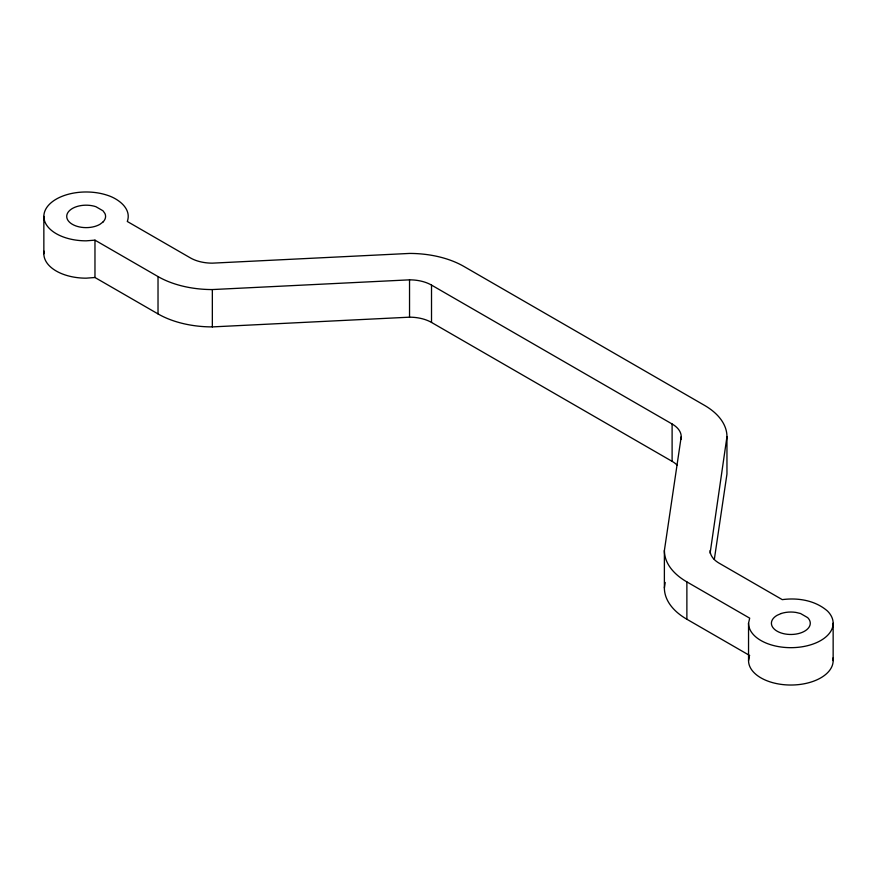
<?xml version="1.0" encoding="UTF-8"?>
<svg xmlns="http://www.w3.org/2000/svg" width="877" height="877" viewBox="0 0 877 877"><rect width="100%" height="100%" fill="white"/><g stroke="black" fill="none" stroke-linecap="round" stroke-linejoin="round"><path stroke-width="1.32" d="M749.692 655.514L686.877 619.25A76.825 44.354 0 0 1 664.382 587.886L664.382 550.537L681.221 436.691A31.09 17.946 0 0 0 672.111 423.997L431.517 285.091A31.09 17.946 0 0 0 409.537 279.84L212.344 289.563A76.825 44.354 0 0 1 158.024 276.573L94.968 240.155L86.154 240.835A42.304 24.424 0 0 1 45.297 210.085A42.304 24.424 0 0 1 107.312 195.253C118.121 198.651 131.956 208.529 127.308 221.486L190.364 257.893A31.09 17.946 0 0 0 212.344 263.155L409.537 253.431A76.825 44.354 0 0 1 463.867 266.422L704.45 405.327A76.825 44.354 0 0 1 726.956 436.691L726.956 474.04L714.327 559.416M664.382 587.886L665.183 582.46M710.118 553.201L726.956 436.691M832.92 658.046A42.304 24.424 0 0 1 793.049 684.992A42.304 24.424 0 0 1 748.541 660.6L748.541 623.251L749.692 618.164L686.877 581.9A76.825 44.354 0 0 1 664.382 550.537M748.541 660.6L749.407 656.785M677.055 465.062A31.09 17.946 0 0 0 672.111 461.346L431.517 322.44A31.09 17.946 0 0 0 409.537 317.178L212.344 326.902A76.825 44.354 0 0 1 158.024 313.911L94.968 277.505L86.154 278.173A42.304 24.424 0 0 1 44.08 251.195M833.15 623.251L833.15 660.6M686.877 581.9L686.877 619.25M681.221 436.691L681.221 439.355M672.111 423.997L672.111 461.346M431.517 285.091L431.517 322.44M409.537 279.84L409.537 317.178M212.344 289.563L212.344 326.902M158.024 276.573L158.024 313.911M94.968 240.155L94.968 277.505M43.85 216.4L43.85 253.749M710.118 550.537A31.09 17.946 0 0 0 719.228 563.231L782.284 599.638C797.949 597.522 815.292 600.372 827.482 611.039A42.304 24.424 0 0 1 801.797 646.842A42.304 24.424 0 0 1 748.541 623.251M102.993 222.013L99.901 224.337A19.437 11.226 0 0 1 73.657 225.005A19.437 11.226 0 0 1 70.237 209.965A19.437 11.226 0 0 1 95.878 206.687L102.993 210.798L104.933 213.495A19.437 11.226 0 0 1 102.993 222.013M781.122 613.527L777.099 615.314A19.437 11.226 0 0 0 775.948 630.464A19.437 11.226 0 0 0 801.995 632.449A19.437 11.226 0 0 0 807.673 617.638L800.558 613.527L795.877 612.409A19.437 11.226 0 0 0 781.122 613.527"/></g></svg>
